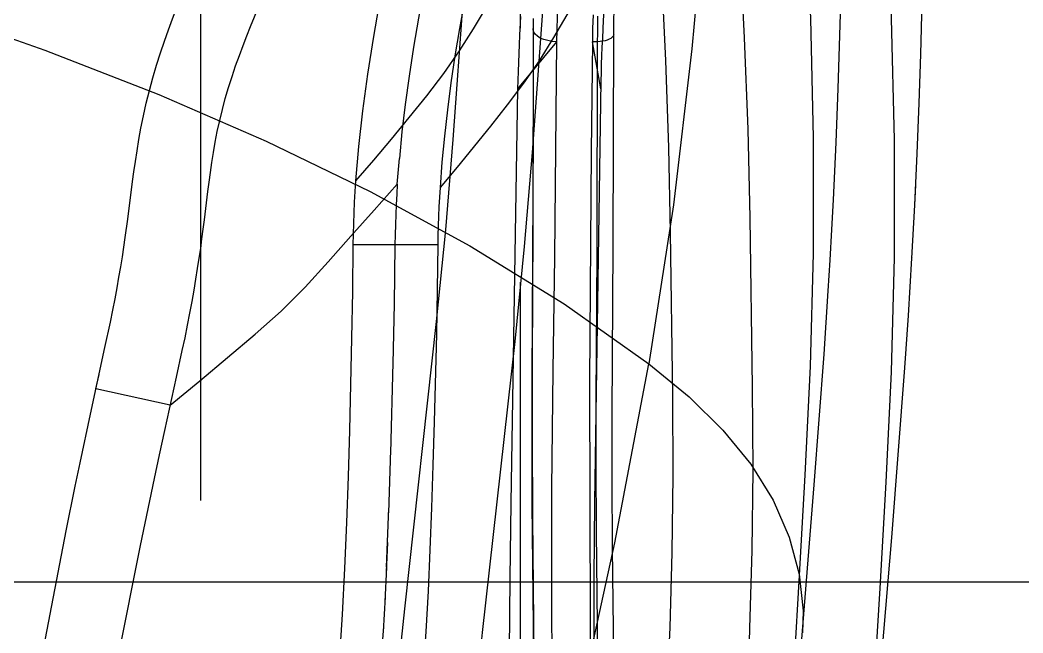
# Model space of a CAD drawing. Header units: inches. Extents: x 143011 to 144494, y -46023 to -44974.
# Drawn here: x 143820.32 to 143832.87, y -45387.05 to -45379.39 of the extents above; entities that cross this region are included whole.
import ezdxf

# ---------------------------------------------------------------- set-up
doc = ezdxf.new("R2010")
doc.units = ezdxf.units.IN
doc.header["$LTSCALE"] = 2
doc.header["$MEASUREMENT"] = 0
for name, pattern in [('CENTER', [50.8, 31.75, -6.35, 6.35, -6.35]), ('DASHED', [0.75, 0.5, -0.25]), ('HIDDEN', [9.525, 6.35, -3.175])]:
    doc.linetypes.add(name, pattern=pattern)
for name, color, linetype in [('CAV-COR', 1, 'CONTINUOUS'), ('DEFAULT_1', 7, 'CENTER'), ('DEFAULT_2', 8, 'HIDDEN'), ('wr2', 41, 'DASHED')]:
    doc.layers.add(name, color=color, linetype=linetype)

msp = doc.modelspace()

# ---------------------------------------------------------------- linework, layer by layer
at = {"layer": 'CAV-COR', "linetype": 'ByBlock'}
for p, q in [((143830.554, -45380.251), (143830.585, -45379.32)), ((143830.528, -45380.925), (143830.554, -45380.251)), ((143830.378, -45383.57), (143830.431, -45382.779)), ((143831.388, -45383.74), (143831.434, -45383.085)), ((143830.255, -45385.203), (143830.378, -45383.57)), ((143831.225, -45385.862), (143831.388, -45383.74)), ((143829.934, -45389.205), (143830.255, -45385.203)), ((143831.023, -45388.294), (143831.225, -45385.862))]:
    msp.add_line(p, q, dxfattribs=at)
for points in [[(143829.131, -45367.139), (143829.188, -45368.866), (143829.21, -45370.62), (143829.186, -45372.395), (143829.127, -45374.182), (143829.031, -45375.992), (143828.898, -45377.847), (143828.724, -45379.754), (143828.497, -45381.702), (143828.188, -45383.689)], [(143831.003, -45387.784), (143831.082, -45386.497), (143831.157, -45385.169), (143831.223, -45383.791), (143831.26, -45382.361), (143831.261, -45380.891), (143831.222, -45379.375), (143831.17, -45377.843), (143831.151, -45376.275), (143831.151, -45374.649)], [(143810.259, -45377.085), (143812.212, -45377.443), (143814.107, -45377.845), (143815.902, -45378.283), (143817.578, -45378.748), (143819.139, -45379.243), (143820.633, -45379.769), (143822.057, -45380.323), (143823.399, -45380.907), (143824.699, -45381.535), (143825.949, -45382.215), (143827.129, -45382.941), (143828.188, -45383.689)], [(143831.544, -45381.06), (143831.568, -45380.431), (143831.588, -45379.82), (143831.62, -45378.669)], [(143830.431, -45382.779), (143830.455, -45382.393), (143830.477, -45382.013), (143830.496, -45381.64), (143830.528, -45380.925)], [(143831.434, -45383.085), (143831.478, -45382.371), (143831.514, -45381.707), (143831.544, -45381.06)], [(143822.559, -45400.898), (143823.462, -45399.287), (143824.249, -45397.58), (143824.952, -45395.8), (143825.599, -45393.98), (143826.202, -45392.109), (143826.764, -45390.146), (143827.289, -45388.081), (143827.763, -45385.929), (143828.188, -45383.689)], [(143828.188, -45383.689), (143828.692, -45384.104), (143829.113, -45384.518), (143829.463, -45384.945), (143829.741, -45385.393), (143829.943, -45385.856), (143830.067, -45386.319), (143830.116, -45386.779), (143830.109, -45387.054)]]:
    msp.add_lwpolyline(points, dxfattribs=at)
at = {"layer": 'DEFAULT_1', "color": 2, "linetype": 'CENTER', "ltscale": 0.5}
msp.add_line((143836.598, -45386.419), (143734.555, -45386.419), dxfattribs=at)
at = {"layer": 'DEFAULT_2', "color": 8, "linetype": 'HIDDEN'}
for p, q in [((143829.383, -45379.614), (143829.272, -45377.23)), ((143823.206, -45379.472), (143823.391, -45379.019)), ((143827.631, -45379.165), (143827.617, -45379.396)), ((143826.574, -45379.582), (143826.587, -45379.349)), ((143826.739, -45382.009), (143826.744, -45379.439)), ((143826.741, -45379.374), (143826.74, -45379.488)), ((143827.617, -45379.396), (143827.605, -45379.621)), ((143826.74, -45379.509), (143826.743, -45379.485)), ((143827.546, -45379.664), (143827.547, -45379.558)), ((143827.74, -45382.219), (143827.748, -45379.577)), ((143826.55, -45380.254), (143827.035, -45379.664)), ((143827.546, -45379.664), (143827.481, -45379.664)), ((143827.585, -45380.254), (143827.481, -45379.664)), ((143827.539, -45382.302), (143827.546, -45379.664)), ((143826.463, -45385.434), (143826.55, -45380.254)), ((143825.04, -45381.446), (143825.066, -45381.123)), ((143821.669, -45381.881), (143821.73, -45381.413)), ((143831.514, -45381.707), (143831.526, -45381.452)), ((143826.731, -45383.651), (143826.739, -45382.009)), ((143825.551, -45382.205), (143824.489, -45382.205)), ((143825.01, -45382.205), (143825, -45382.948)), ((143825.533, -45383.319), (143825.551, -45382.205)), ((143827.728, -45384.315), (143827.74, -45382.219)), ((143827.529, -45384.134), (143827.539, -45382.302)), ((143831.478, -45382.371), (143831.479, -45382.362)), ((143825, -45382.941), (143824.985, -45383.692)), ((143821.384, -45383.486), (143821.451, -45383.171)), ((143825.134, -45386.754), (143825.531, -45383.162)), ((143826.108, -45387.051), (143826.514, -45383.412)), ((143821.201, -45384.32), (143821.384, -45383.486)), ((143822.279, -45383.857), (143822.351, -45383.524)), ((143824.986, -45383.673), (143824.956, -45384.809)), ((143826.73, -45384.59), (143826.731, -45383.651)), ((143821.271, -45384.002), (143821.311, -45383.824)), ((143827.446, -45383.908), (143827.454, -45386.947)), ((143822.201, -45384.207), (143821.271, -45384.002)), ((143827.529, -45384.938), (143827.529, -45384.134)), ((143821.072, -45384.93), (143821.201, -45384.32)), ((143827.728, -45385.135), (143827.728, -45384.315)), ((143826.735, -45385.619), (143826.73, -45384.59)), ((143824.957, -45384.765), (143824.932, -45385.553)), ((143827.533, -45385.785), (143827.529, -45384.938)), ((143827.733, -45385.995), (143827.728, -45385.135)), ((143824.906, -45386.232), (143824.934, -45385.495)), ((143826.766, -45388.448), (143826.735, -45385.619)), ((143820.534, -45387.678), (143820.9, -45385.779)), ((143827.563, -45388.743), (143827.533, -45385.785)), ((143821.537, -45387.426), (143821.83, -45385.962)), ((143824.919, -45385.924), (143824.903, -45386.295)), ((143827.761, -45388.665), (143827.733, -45385.995)), ((143824.906, -45386.232), (143824.885, -45386.666)), ((143824.889, -45386.604), (143824.862, -45387.037)), ((143824.866, -45386.979), (143824.782, -45388.161)), ((143825.862, -45389.368), (143826.108, -45387.051))]:
    msp.add_line(p, q, dxfattribs=at)
for points in [[(143829.989, -45387.694), (143830.068, -45386.407), (143830.144, -45385.083), (143830.21, -45383.718), (143830.247, -45382.312), (143830.248, -45380.864), (143830.211, -45379.376), (143830.159, -45377.847), (143830.139, -45376.279), (143830.139, -45374.673)], [(143828.459, -45382.047), (143828.437, -45380.987), (143828.399, -45379.897), (143828.296, -45377.623)], [(143824.522, -45381.405), (143824.56, -45380.973), (143824.609, -45380.528), (143824.67, -45380.07), (143824.745, -45379.597), (143824.831, -45379.113), (143824.924, -45378.63), (143825.027, -45378.149)], [(143825.579, -45381.488), (143825.603, -45381.169), (143825.634, -45380.844), (143825.671, -45380.515), (143825.715, -45380.18), (143825.766, -45379.841), (143825.822, -45379.499), (143825.883, -45379.157), (143825.949, -45378.814), (143826.019, -45378.471), (143826.093, -45378.13)], [(143825.82, -45379.779), (143825.995, -45379.505), (143826.154, -45379.234), (143826.301, -45378.964), (143826.435, -45378.697), (143826.56, -45378.432), (143826.68, -45378.169)], [(143827.035, -45379.664), (143827.038, -45379.512), (143827.043, -45379.353), (143827.051, -45379.188), (143827.062, -45379.02), (143827.074, -45378.848), (143827.089, -45378.675), (143827.105, -45378.503), (143827.123, -45378.333), (143827.143, -45378.166)], [(143827.748, -45379.577), (143827.748, -45379.48), (143827.75, -45379.384), (143827.752, -45379.289), (143827.755, -45379.194), (143827.759, -45379.1), (143827.763, -45379.008), (143827.768, -45378.92), (143827.773, -45378.834), (143827.778, -45378.751), (143827.783, -45378.672)], [(143825.531, -45383.162), (143825.646, -45382.014), (143825.739, -45380.885), (143825.888, -45378.827)], [(143826.817, -45379.904), (143826.999, -45379.612), (143827.164, -45379.327), (143827.317, -45379.045), (143827.455, -45378.763)], [(143826.514, -45383.412), (143826.633, -45382.226), (143826.731, -45381.048), (143826.886, -45378.955)], [(143825.37, -45379.011), (143825.304, -45379.371), (143825.243, -45379.732), (143825.187, -45380.094), (143825.139, -45380.448), (143825.098, -45380.79), (143825.066, -45381.123)], [(143821.73, -45381.413), (143821.746, -45381.29), (143821.765, -45381.162), (143821.785, -45381.027), (143821.808, -45380.888), (143821.834, -45380.743), (143821.866, -45380.591), (143821.901, -45380.433), (143821.939, -45380.275), (143821.983, -45380.117), (143822.03, -45379.958), (143822.078, -45379.805), (143822.128, -45379.658), (143822.179, -45379.516), (143822.229, -45379.38), (143822.278, -45379.251)], [(143827.489, -45379.33), (143827.484, -45379.501), (143827.481, -45379.664)], [(143827.547, -45379.558), (143827.548, -45379.451), (143827.55, -45379.345)], [(143822.672, -45381.538), (143822.687, -45381.42), (143822.704, -45381.299), (143822.721, -45381.175), (143822.741, -45381.049), (143822.763, -45380.92), (143822.789, -45380.786), (143822.819, -45380.649), (143822.852, -45380.512), (143822.889, -45380.374), (143822.93, -45380.235), (143822.973, -45380.099), (143823.018, -45379.967), (143823.065, -45379.838), (143823.112, -45379.713), (143823.159, -45379.591), (143823.206, -45379.472)], [(143826.55, -45380.254), (143826.552, -45380.146), (143826.555, -45380.036), (143826.559, -45379.925), (143826.563, -45379.812), (143826.568, -45379.698), (143826.574, -45379.582)], [(143827.035, -45379.664), (143826.978, -45379.66), (143826.923, -45379.651), (143826.873, -45379.637), (143826.829, -45379.618), (143826.792, -45379.596), (143826.765, -45379.57), (143826.747, -45379.543), (143826.74, -45379.514), (143826.74, -45379.509)], [(143827.748, -45379.577), (143827.74, -45379.593), (143827.728, -45379.608), (143827.711, -45379.622), (143827.69, -45379.634), (143827.666, -45379.645), (143827.639, -45379.653), (143827.609, -45379.659), (143827.578, -45379.663), (143827.546, -45379.664)], [(143826.967, -45391.657), (143826.986, -45389.977), (143826.982, -45388.349), (143826.973, -45386.773), (143826.975, -45385.248), (143826.989, -45383.776), (143827.009, -45382.354), (143827.035, -45379.664)], [(143827.481, -45379.664), (143827.465, -45381.038), (143827.446, -45383.908)], [(143827.605, -45379.621), (143827.6, -45379.731), (143827.596, -45379.839), (143827.592, -45379.946), (143827.589, -45380.05), (143827.587, -45380.153), (143827.509, -45385.422)], [(143829.453, -45381.864), (143829.427, -45380.757), (143829.383, -45379.614)], [(143824.522, -45381.405), (143824.747, -45381.146), (143824.968, -45380.881), (143825.189, -45380.613), (143825.409, -45380.34), (143825.623, -45380.062), (143825.82, -45379.779)], [(143826.21, -45380.718), (143826.42, -45380.455), (143826.625, -45380.184), (143826.817, -45379.904)], [(143825.579, -45381.488), (143825.792, -45381.234), (143826.21, -45380.718)], [(143826.738, -45380.809), (143826.724, -45383.876), (143826.725, -45385.442), (143826.757, -45388.636)], [(143823.264, -45383.32), (143823.589, -45383.032), (143823.889, -45382.731), (143824.175, -45382.415), (143824.461, -45382.094), (143824.751, -45381.772), (143825.04, -45381.446)], [(143824.489, -45382.205), (143824.492, -45382.071), (143824.496, -45381.937), (143824.501, -45381.803), (143824.507, -45381.67), (143824.514, -45381.537), (143824.522, -45381.405)], [(143825.04, -45381.446), (143825.033, -45381.572), (143825.026, -45381.698), (143825.021, -45381.825), (143825.016, -45381.951), (143825.012, -45382.078), (143825.01, -45382.205)], [(143822.351, -45383.524), (143822.385, -45383.364), (143822.416, -45383.209), (143822.446, -45383.057), (143822.473, -45382.911), (143822.498, -45382.769), (143822.522, -45382.632), (143822.543, -45382.5), (143822.562, -45382.372), (143822.581, -45382.248), (143822.597, -45382.127), (143822.613, -45382.008), (143822.629, -45381.889), (143822.672, -45381.538)], [(143825.551, -45382.205), (143825.553, -45382.085), (143825.557, -45381.966), (143825.561, -45381.846), (143825.566, -45381.727), (143825.572, -45381.607), (143825.579, -45381.488)], [(143821.451, -45383.171), (143821.482, -45383.022), (143821.51, -45382.879), (143821.535, -45382.74), (143821.559, -45382.606), (143821.581, -45382.477), (143821.601, -45382.353), (143821.619, -45382.231), (143821.637, -45382.113), (143821.669, -45381.881)], [(143829.227, -45391.458), (143829.286, -45390.606), (143829.336, -45389.735), (143829.379, -45388.843), (143829.418, -45387.933), (143829.452, -45386.996), (143829.478, -45386.025), (143829.49, -45385.016), (143829.483, -45383.982), (143829.453, -45381.864)], [(143828.23, -45391.321), (143828.288, -45390.495), (143828.336, -45389.65), (143828.379, -45388.783), (143828.418, -45387.895), (143828.452, -45386.986), (143828.478, -45386.05), (143828.491, -45385.086), (143828.486, -45384.097), (143828.459, -45382.047)], [(143824.473, -45383.37), (143824.483, -45382.788), (143824.489, -45382.205)], [(143822.201, -45384.207), (143822.569, -45383.905), (143823.264, -45383.32)], [(143825.298, -45388.462), (143825.369, -45387.525), (143825.402, -45387.035), (143825.429, -45386.532), (143825.452, -45386.015), (143825.473, -45385.49), (143825.491, -45384.957), (143825.507, -45384.415), (143825.533, -45383.319)], [(143824.092, -45390.947), (143824.157, -45389.745), (143824.193, -45389.152), (143824.234, -45388.564), (143824.278, -45387.982), (143824.318, -45387.401), (143824.353, -45386.824), (143824.384, -45386.249), (143824.41, -45385.674), (143824.431, -45385.1), (143824.448, -45384.525), (143824.473, -45383.37)], [(143821.83, -45385.962), (143822.003, -45385.125), (143822.065, -45384.828), (143822.131, -45384.523), (143822.279, -45383.857)], [(143820.9, -45385.779), (143821.012, -45385.222), (143821.072, -45384.93)], [(143826.446, -45389.852), (143826.445, -45387.282), (143826.451, -45386.372), (143826.463, -45385.434)], [(143827.509, -45385.422), (143827.5, -45386.367), (143827.497, -45387.285)], [(143824.666, -45391.311), (143824.89, -45389.087), (143825.134, -45386.754)], [(143827.454, -45386.947), (143827.453, -45388.522), (143827.441, -45390.132), (143827.422, -45391.777), (143827.396, -45393.459)]]:
    msp.add_lwpolyline(points, dxfattribs=at)
at = {"layer": 'wr2', "linetype": 'HIDDEN', "ltscale": 0.5}
msp.add_line((143826.577, -45287.419), (143826.577, -45460.419), dxfattribs=at)
at = {"layer": 'wr2', "linetype": 'CENTER', "ltscale": 0.2}
msp.add_line((143822.577, -45291.419), (143822.577, -45466.419), dxfattribs=at)

doc.saveas('drawing.dxf')
